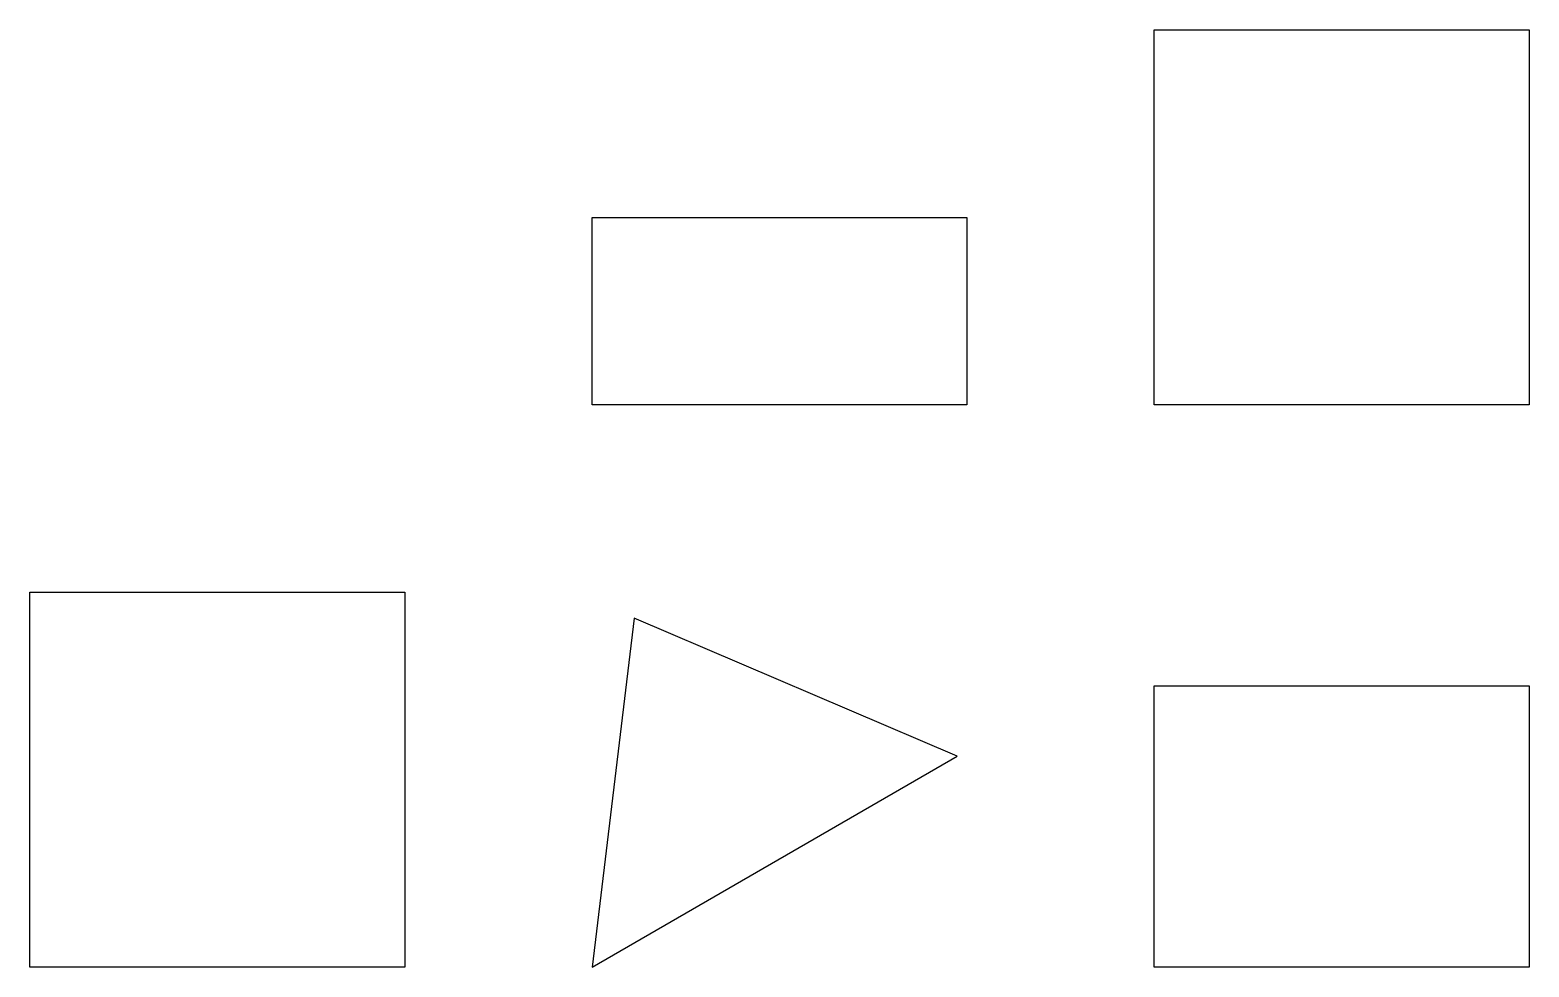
# Model space of a CAD drawing. Extents: x 0 to 16, y 0 to 10.
import ezdxf

# ---------------------------------------------------------------- set-up
doc = ezdxf.new("R2010")
doc.units = 0
doc.header["$XCLIPFRAME"] = 2
picture_1 = doc.add_image_def('image1.png', size_in_pixel=(8, 8))
picture_2 = doc.add_image_def('image2.bmp', size_in_pixel=(6, 4))
picture_3 = doc.add_image_def('image3.tif', size_in_pixel=(16, 8))
picture_4 = doc.add_image_def('image4.jpg', size_in_pixel=(40, 30))

msp = doc.modelspace()

# ---------------------------------------------------------------- pictures from other files: only their frames are drawn
image = msp.add_image(picture_1, insert=(12, 6), size_in_units=(4, 4))
at = {"color": 1}
image = msp.add_image(picture_3, insert=(6, 6), size_in_units=(4, 2), dxfattribs=at)
image.dxf.flags = 11
image = msp.add_image(picture_1, insert=(0, 0), size_in_units=(4, 4))
image.dxf.flags = 11
image = msp.add_image(picture_2, insert=(6, 0), size_in_units=(4.5, 3), rotation=30, dxfattribs=dict(brightness=60, contrast=70))
image.set_boundary_path([(-0.5, 3.5), (5.5, 3.5), (2.5, -0.5), (-0.5, 3.5)])
image = msp.add_image(picture_4, insert=(12, 0), size_in_units=(4, 3))

doc.saveas('drawing.dxf')
